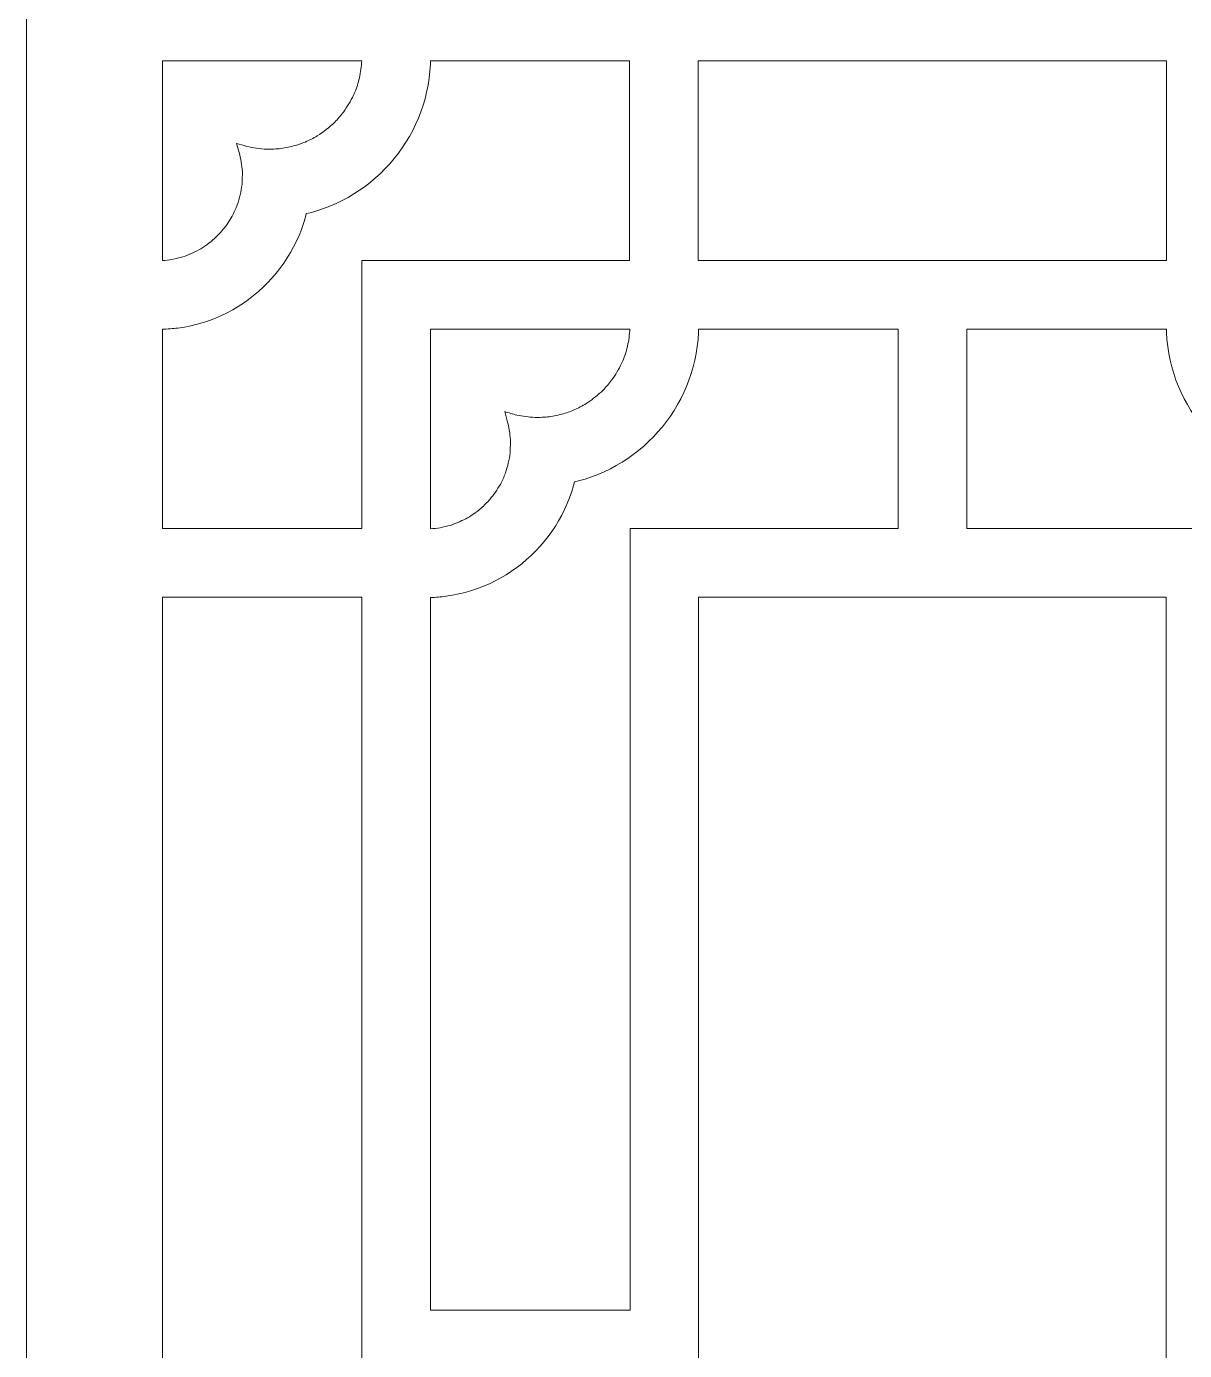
# Model space of a CAD drawing. Header units: centimetres. Extents: x -16.1 to -7.2, y -9.5 to 9.5.
# Drawn here: x -11.369 to -8.715, y -6.053 to -3.02 of the extents above; entities that cross this region are included whole.
import ezdxf

# ---------------------------------------------------------------- set-up
doc = ezdxf.new("R2010")
doc.units = ezdxf.units.CM
doc.header["$MEASUREMENT"] = 0
doc.layers.add('layer 1', color=7, linetype='Continuous')

msp = doc.modelspace()

# ---------------------------------------------------------------- linework, layer by layer
at = {"layer": 'layer 1', "color": 7, "lineweight": 9}
for points, knots in [([(-7.21578, 9.5), (-7.21578, 9.5), (-7.21578, -9.5), (-7.21578, -9.5), (-7.21578, -9.5), (-7.21578, -9.5), (-11.3688, -9.5), (-11.3688, -9.5), (-11.3688, -9.5), (-11.3688, -9.5), (-11.3688, 9.5), (-11.3688, 9.5), (-11.3688, 9.5), (-11.3688, 9.5), (-7.21578, 9.5), (-7.21578, 9.5)], [0, 0, 0, 0, 0.2, 0.2, 0.2, 0.2, 0.4, 0.4, 0.4, 0.4, 0.6, 0.6, 0.6, 0.6, 1, 1, 1, 1]), ([(-10.52599, -3.32257), (-10.52599, -3.32257), (-10.53597, -3.33429), (-10.53597, -3.33429), (-10.53597, -3.33429), (-10.53597, -3.33429), (-10.54642, -3.34558), (-10.54642, -3.34558), (-10.54642, -3.34558), (-10.54642, -3.34558), (-10.55733, -3.35641), (-10.55733, -3.35641), (-10.55733, -3.35641), (-10.55733, -3.35641), (-10.56867, -3.3668), (-10.56867, -3.3668), (-10.56867, -3.3668), (-10.56867, -3.3668), (-10.58046, -3.37671), (-10.58046, -3.37671), (-10.58046, -3.37671), (-10.58046, -3.37671), (-10.59263, -3.38613), (-10.59263, -3.38613), (-10.59263, -3.38613), (-10.59263, -3.38613), (-10.60521, -3.39505), (-10.60521, -3.39505), (-10.60521, -3.39505), (-10.60521, -3.39505), (-10.61818, -3.40345), (-10.61818, -3.40345), (-10.61818, -3.40345), (-10.61818, -3.40345), (-10.63149, -3.41132), (-10.63149, -3.41132), (-10.63149, -3.41132), (-10.63149, -3.41132), (-10.64516, -3.41863), (-10.64516, -3.41863), (-10.64516, -3.41863), (-10.64516, -3.41863), (-10.65917, -3.42539), (-10.65917, -3.42539), (-10.65917, -3.42539), (-10.65917, -3.42539), (-10.67349, -3.43155), (-10.67349, -3.43155), (-10.67349, -3.43155), (-10.67349, -3.43155), (-10.68813, -3.43713), (-10.68813, -3.43713), (-10.68813, -3.43713), (-10.68813, -3.43713), (-10.70303, -3.4421), (-10.70303, -3.4421), (-10.70303, -3.4421), (-10.70303, -3.4421), (-10.71821, -3.44643), (-10.71821, -3.44643), (-10.71821, -3.44643), (-10.71821, -3.44643), (-10.72737, -3.44863), (-10.72737, -3.44863), (-10.72737, -3.44863), (-10.72737, -3.44863), (-10.72948, -3.45681), (-10.72948, -3.45681), (-10.72948, -3.45681), (-10.72948, -3.45681), (-10.7338, -3.47101), (-10.7338, -3.47101), (-10.7338, -3.47101), (-10.7338, -3.47101), (-10.73867, -3.48492), (-10.73867, -3.48492), (-10.73867, -3.48492), (-10.73867, -3.48492), (-10.74411, -3.49858), (-10.74411, -3.49858), (-10.74411, -3.49858), (-10.74411, -3.49858), (-10.7501, -3.51196), (-10.7501, -3.51196), (-10.7501, -3.51196), (-10.7501, -3.51196), (-10.75664, -3.52503), (-10.75664, -3.52503), (-10.75664, -3.52503), (-10.75664, -3.52503), (-10.76366, -3.53778), (-10.76366, -3.53778), (-10.76366, -3.53778), (-10.76366, -3.53778), (-10.77124, -3.55021), (-10.77124, -3.55021), (-10.77124, -3.55021), (-10.77124, -3.55021), (-10.77928, -3.5623), (-10.77928, -3.5623), (-10.77928, -3.5623), (-10.77928, -3.5623), (-10.78779, -3.57403), (-10.78779, -3.57403), (-10.78779, -3.57403), (-10.78779, -3.57403), (-10.79678, -3.58539), (-10.79678, -3.58539), (-10.79678, -3.58539), (-10.79678, -3.58539), (-10.80621, -3.59638), (-10.80621, -3.59638), (-10.80621, -3.59638), (-10.80621, -3.59638), (-10.81606, -3.60696), (-10.81606, -3.60696), (-10.81606, -3.60696), (-10.81606, -3.60696), (-10.82636, -3.61713), (-10.82636, -3.61713), (-10.82636, -3.61713), (-10.82636, -3.61713), (-10.83706, -3.62687), (-10.83706, -3.62687), (-10.83706, -3.62687), (-10.83706, -3.62687), (-10.84816, -3.63618), (-10.84816, -3.63618), (-10.84816, -3.63618), (-10.84816, -3.63618), (-10.85962, -3.64502), (-10.85962, -3.64502), (-10.85962, -3.64502), (-10.85962, -3.64502), (-10.87147, -3.65341), (-10.87147, -3.65341), (-10.87147, -3.65341), (-10.87147, -3.65341), (-10.88363, -3.66133), (-10.88363, -3.66133), (-10.88363, -3.66133), (-10.88363, -3.66133), (-10.89616, -3.66873), (-10.89616, -3.66873), (-10.89616, -3.66873), (-10.89616, -3.66873), (-10.90901, -3.67563), (-10.90901, -3.67563), (-10.90901, -3.67563), (-10.90901, -3.67563), (-10.92217, -3.682), (-10.92217, -3.682), (-10.92217, -3.682), (-10.92217, -3.682), (-10.93562, -3.68784), (-10.93562, -3.68784), (-10.93562, -3.68784), (-10.93562, -3.68784), (-10.94935, -3.69313), (-10.94935, -3.69313), (-10.94935, -3.69313), (-10.94935, -3.69313), (-10.96335, -3.69785), (-10.96335, -3.69785), (-10.96335, -3.69785), (-10.96335, -3.69785), (-10.97762, -3.70199), (-10.97762, -3.70199), (-10.97762, -3.70199), (-10.97762, -3.70199), (-10.99212, -3.70553), (-10.99212, -3.70553), (-10.99212, -3.70553), (-10.99212, -3.70553), (-11.00683, -3.70847), (-11.00683, -3.70847), (-11.00683, -3.70847), (-11.00683, -3.70847), (-11.02177, -3.7108), (-11.02177, -3.7108), (-11.02177, -3.7108), (-11.0336, -3.71211), (-11.04539, -3.71334), (-11.05731, -3.71362), (-11.05731, -3.71362), (-11.05731, -3.71362), (-11.05731, -4.16979), (-11.05731, -4.16979), (-11.05731, -4.16979), (-11.05731, -4.16979), (-10.60004, -4.16979), (-10.60004, -4.16979), (-10.60004, -4.16979), (-10.60004, -4.16979), (-10.60004, -3.55577), (-10.60004, -3.55577), (-10.60004, -3.55577), (-10.60004, -3.55577), (-9.98643, -3.55577), (-9.98643, -3.55577), (-9.98643, -3.55577), (-9.98643, -3.55577), (-9.98643, -3.09848), (-9.98643, -3.09848), (-9.98643, -3.09848), (-9.98643, -3.09848), (-10.44296, -3.09848), (-10.44296, -3.09848), (-10.44296, -3.09848), (-10.44296, -3.09848), (-10.44313, -3.10608), (-10.44313, -3.10608), (-10.44313, -3.10608), (-10.44313, -3.10608), (-10.44419, -3.12235), (-10.44419, -3.12235), (-10.44419, -3.12235), (-10.44419, -3.12235), (-10.446, -3.13844), (-10.446, -3.13844), (-10.446, -3.13844), (-10.446, -3.13844), (-10.44846, -3.15431), (-10.44846, -3.15431), (-10.44846, -3.15431), (-10.44846, -3.15431), (-10.45157, -3.16995), (-10.45157, -3.16995), (-10.45157, -3.16995), (-10.45157, -3.16995), (-10.45537, -3.18535), (-10.45537, -3.18535), (-10.45537, -3.18535), (-10.45537, -3.18535), (-10.45984, -3.20049), (-10.45984, -3.20049), (-10.45984, -3.20049), (-10.45984, -3.20049), (-10.46487, -3.21535), (-10.46487, -3.21535), (-10.46487, -3.21535), (-10.46487, -3.21535), (-10.47055, -3.22992), (-10.47055, -3.22992), (-10.47055, -3.22992), (-10.47055, -3.22992), (-10.47682, -3.2442), (-10.47682, -3.2442), (-10.47682, -3.2442), (-10.47682, -3.2442), (-10.48365, -3.25816), (-10.48365, -3.25816), (-10.48365, -3.25816), (-10.48365, -3.25816), (-10.49106, -3.27176), (-10.49106, -3.27176), (-10.49106, -3.27176), (-10.49106, -3.27176), (-10.49899, -3.28504), (-10.49899, -3.28504), (-10.49899, -3.28504), (-10.49899, -3.28504), (-10.50747, -3.29793), (-10.50747, -3.29793), (-10.50747, -3.29793), (-10.50747, -3.29793), (-10.5165, -3.31046), (-10.5165, -3.31046), (-10.5165, -3.31046), (-10.5165, -3.31046), (-10.52599, -3.32257), (-10.52599, -3.32257)], [0, 0, 0, 0, 0.0144928, 0.0144928, 0.0144928, 0.0144928, 0.0289855, 0.0289855, 0.0289855, 0.0289855, 0.0434783, 0.0434783, 0.0434783, 0.0434783, 0.057971, 0.057971, 0.057971, 0.057971, 0.0724638, 0.0724638, 0.0724638, 0.0724638, 0.0869565, 0.0869565, 0.0869565, 0.0869565, 0.1014493, 0.1014493, 0.1014493, 0.1014493, 0.115942, 0.115942, 0.115942, 0.115942, 0.1304348, 0.1304348, 0.1304348, 0.1304348, 0.1449275, 0.1449275, 0.1449275, 0.1449275, 0.1594203, 0.1594203, 0.1594203, 0.1594203, 0.173913, 0.173913, 0.173913, 0.173913, 0.1884058, 0.1884058, 0.1884058, 0.1884058, 0.2028986, 0.2028986, 0.2028986, 0.2028986, 0.2173913, 0.2173913, 0.2173913, 0.2173913, 0.2318841, 0.2318841, 0.2318841, 0.2318841, 0.2463768, 0.2463768, 0.2463768, 0.2463768, 0.2608696, 0.2608696, 0.2608696, 0.2608696, 0.2753623, 0.2753623, 0.2753623, 0.2753623, 0.2898551, 0.2898551, 0.2898551, 0.2898551, 0.3043478, 0.3043478, 0.3043478, 0.3043478, 0.3188406, 0.3188406, 0.3188406, 0.3188406, 0.3333333, 0.3333333, 0.3333333, 0.3333333, 0.3478261, 0.3478261, 0.3478261, 0.3478261, 0.3623188, 0.3623188, 0.3623188, 0.3623188, 0.3768116, 0.3768116, 0.3768116, 0.3768116, 0.3913043, 0.3913043, 0.3913043, 0.3913043, 0.4057971, 0.4057971, 0.4057971, 0.4057971, 0.4202899, 0.4202899, 0.4202899, 0.4202899, 0.4347826, 0.4347826, 0.4347826, 0.4347826, 0.4492754, 0.4492754, 0.4492754, 0.4492754, 0.4637681, 0.4637681, 0.4637681, 0.4637681, 0.4782609, 0.4782609, 0.4782609, 0.4782609, 0.4927536, 0.4927536, 0.4927536, 0.4927536, 0.5072464, 0.5072464, 0.5072464, 0.5072464, 0.5217391, 0.5217391, 0.5217391, 0.5217391, 0.5362319, 0.5362319, 0.5362319, 0.5362319, 0.5507246, 0.5507246, 0.5507246, 0.5507246, 0.5652174, 0.5652174, 0.5652174, 0.5652174, 0.5797101, 0.5797101, 0.5797101, 0.5797101, 0.5942029, 0.5942029, 0.5942029, 0.5942029, 0.6086957, 0.6086957, 0.6086957, 0.6086957, 0.6231884, 0.6231884, 0.6231884, 0.6231884, 0.6376812, 0.6376812, 0.6376812, 0.6376812, 0.6521739, 0.6521739, 0.6521739, 0.6521739, 0.6666667, 0.6666667, 0.6666667, 0.6666667, 0.6811594, 0.6811594, 0.6811594, 0.6811594, 0.6956522, 0.6956522, 0.6956522, 0.6956522, 0.7101449, 0.7101449, 0.7101449, 0.7101449, 0.7246377, 0.7246377, 0.7246377, 0.7246377, 0.7391304, 0.7391304, 0.7391304, 0.7391304, 0.7536232, 0.7536232, 0.7536232, 0.7536232, 0.7681159, 0.7681159, 0.7681159, 0.7681159, 0.7826087, 0.7826087, 0.7826087, 0.7826087, 0.7971014, 0.7971014, 0.7971014, 0.7971014, 0.8115942, 0.8115942, 0.8115942, 0.8115942, 0.826087, 0.826087, 0.826087, 0.826087, 0.8405797, 0.8405797, 0.8405797, 0.8405797, 0.8550725, 0.8550725, 0.8550725, 0.8550725, 0.8695652, 0.8695652, 0.8695652, 0.8695652, 0.884058, 0.884058, 0.884058, 0.884058, 0.8985507, 0.8985507, 0.8985507, 0.8985507, 0.9130435, 0.9130435, 0.9130435, 0.9130435, 0.9275362, 0.9275362, 0.9275362, 0.9275362, 0.942029, 0.942029, 0.942029, 0.942029, 0.9565217, 0.9565217, 0.9565217, 0.9565217, 0.9710145, 0.9710145, 0.9710145, 0.9710145, 1, 1, 1, 1]), ([(-11.01069, -3.54782), (-10.99614, -3.54285), (-10.98235, -3.53662), (-10.96903, -3.52892), (-10.96903, -3.52892), (-10.966, -3.52714), (-10.96299, -3.5253), (-10.96002, -3.5234), (-10.96002, -3.5234), (-10.95372, -3.51868), (-10.94722, -3.5142), (-10.94134, -3.50895), (-10.94134, -3.50895), (-10.93316, -3.50154), (-10.92558, -3.49374), (-10.9185, -3.48526), (-10.9185, -3.48526), (-10.91055, -3.4755), (-10.90355, -3.46524), (-10.89723, -3.45434), (-10.89723, -3.45434), (-10.8929, -3.44594), (-10.88905, -3.43737), (-10.88555, -3.4286), (-10.88555, -3.4286), (-10.88041, -3.41338), (-10.87687, -3.39793), (-10.8748, -3.382), (-10.8748, -3.382), (-10.87406, -3.37202), (-10.87382, -3.36204), (-10.87403, -3.35204), (-10.87403, -3.35204), (-10.87518, -3.33733), (-10.87759, -3.32295), (-10.88137, -3.30868), (-10.88137, -3.30868), (-10.88137, -3.30868), (-10.88719, -3.28761), (-10.88719, -3.28761), (-10.88719, -3.28761), (-10.87956, -3.28992), (-10.87193, -3.29233), (-10.8643, -3.29451), (-10.8643, -3.29451), (-10.84907, -3.29799), (-10.8338, -3.30013), (-10.81824, -3.30092), (-10.81824, -3.30092), (-10.80725, -3.30143), (-10.79623, -3.30058), (-10.78532, -3.29941), (-10.78532, -3.29941), (-10.77424, -3.2982), (-10.76333, -3.29553), (-10.75264, -3.29248), (-10.75264, -3.29248), (-10.74485, -3.29019), (-10.73721, -3.28754), (-10.72967, -3.28457), (-10.72967, -3.28457), (-10.72034, -3.28033), (-10.71126, -3.27566), (-10.70235, -3.27056), (-10.70235, -3.27056), (-10.68797, -3.26129), (-10.67465, -3.25082), (-10.66223, -3.239), (-10.66223, -3.239), (-10.65517, -3.23158), (-10.64847, -3.22386), (-10.64213, -3.21583), (-10.64213, -3.21583), (-10.63346, -3.2036), (-10.62586, -3.19082), (-10.61935, -3.17733), (-10.61935, -3.17733), (-10.61844, -3.17542), (-10.61755, -3.17349), (-10.61667, -3.17157), (-10.61667, -3.17157), (-10.61232, -3.16056), (-10.60817, -3.14907), (-10.60565, -3.13749), (-10.60565, -3.13749), (-10.60297, -3.12458), (-10.60122, -3.11166), (-10.60045, -3.09848), (-10.60045, -3.09848), (-10.60045, -3.09848), (-11.05731, -3.09848), (-11.05731, -3.09848), (-11.05731, -3.09848), (-11.05731, -3.09848), (-11.05731, -3.55597), (-11.05731, -3.55597), (-11.05731, -3.55597), (-11.04999, -3.55562), (-11.04249, -3.55503), (-11.03528, -3.55366), (-11.03528, -3.55366), (-11.02699, -3.55206), (-11.01881, -3.55012), (-11.01069, -3.54782)], [0, 0, 0, 0, 0.037037, 0.037037, 0.037037, 0.037037, 0.0740741, 0.0740741, 0.0740741, 0.0740741, 0.1111111, 0.1111111, 0.1111111, 0.1111111, 0.1481481, 0.1481481, 0.1481481, 0.1481481, 0.1851852, 0.1851852, 0.1851852, 0.1851852, 0.2222222, 0.2222222, 0.2222222, 0.2222222, 0.2592593, 0.2592593, 0.2592593, 0.2592593, 0.2962963, 0.2962963, 0.2962963, 0.2962963, 0.3333333, 0.3333333, 0.3333333, 0.3333333, 0.3703704, 0.3703704, 0.3703704, 0.3703704, 0.4074074, 0.4074074, 0.4074074, 0.4074074, 0.4444444, 0.4444444, 0.4444444, 0.4444444, 0.4814815, 0.4814815, 0.4814815, 0.4814815, 0.5185185, 0.5185185, 0.5185185, 0.5185185, 0.5555556, 0.5555556, 0.5555556, 0.5555556, 0.5925926, 0.5925926, 0.5925926, 0.5925926, 0.6296296, 0.6296296, 0.6296296, 0.6296296, 0.6666667, 0.6666667, 0.6666667, 0.6666667, 0.7037037, 0.7037037, 0.7037037, 0.7037037, 0.7407407, 0.7407407, 0.7407407, 0.7407407, 0.7777778, 0.7777778, 0.7777778, 0.7777778, 0.8148148, 0.8148148, 0.8148148, 0.8148148, 0.8518519, 0.8518519, 0.8518519, 0.8518519, 0.8888889, 0.8888889, 0.8888889, 0.8888889, 0.9259259, 0.9259259, 0.9259259, 0.9259259, 1, 1, 1, 1]), ([(-8.75611, -3.09848), (-8.75611, -3.09848), (-9.82916, -3.09848), (-9.82916, -3.09848), (-9.82916, -3.09848), (-9.82916, -3.09848), (-9.82916, -3.55577), (-9.82916, -3.55577), (-9.82916, -3.55577), (-9.82916, -3.55577), (-8.75611, -3.55577), (-8.75611, -3.55577), (-8.75611, -3.55577), (-8.75611, -3.55577), (-8.75611, -3.09848), (-8.75611, -3.09848)], [0, 0, 0, 0, 0.2, 0.2, 0.2, 0.2, 0.4, 0.4, 0.4, 0.4, 0.6, 0.6, 0.6, 0.6, 1, 1, 1, 1]), ([(-9.8765, -3.88632), (-9.8765, -3.88632), (-9.88445, -3.89959), (-9.88445, -3.89959), (-9.88445, -3.89959), (-9.88445, -3.89959), (-9.89293, -3.91249), (-9.89293, -3.91249), (-9.89293, -3.91249), (-9.89293, -3.91249), (-9.90192, -3.925), (-9.90192, -3.925), (-9.90192, -3.925), (-9.90192, -3.925), (-9.91142, -3.93713), (-9.91142, -3.93713), (-9.91142, -3.93713), (-9.91142, -3.93713), (-9.92143, -3.94884), (-9.92143, -3.94884), (-9.92143, -3.94884), (-9.92143, -3.94884), (-9.93187, -3.96012), (-9.93187, -3.96012), (-9.93187, -3.96012), (-9.93187, -3.96012), (-9.94279, -3.97096), (-9.94279, -3.97096), (-9.94279, -3.97096), (-9.94279, -3.97096), (-9.95413, -3.98136), (-9.95413, -3.98136), (-9.95413, -3.98136), (-9.95413, -3.98136), (-9.9659, -3.99125), (-9.9659, -3.99125), (-9.9659, -3.99125), (-9.9659, -3.99125), (-9.97809, -4.00068), (-9.97809, -4.00068), (-9.97809, -4.00068), (-9.97809, -4.00068), (-9.99067, -4.00961), (-9.99067, -4.00961), (-9.99067, -4.00961), (-9.99067, -4.00961), (-10.00363, -4.01801), (-10.00363, -4.01801), (-10.00363, -4.01801), (-10.00363, -4.01801), (-10.01694, -4.02588), (-10.01694, -4.02588), (-10.01694, -4.02588), (-10.01694, -4.02588), (-10.0306, -4.03319), (-10.0306, -4.03319), (-10.0306, -4.03319), (-10.0306, -4.03319), (-10.04462, -4.03993), (-10.04462, -4.03993), (-10.04462, -4.03993), (-10.04462, -4.03993), (-10.05893, -4.04611), (-10.05893, -4.04611), (-10.05893, -4.04611), (-10.05893, -4.04611), (-10.07356, -4.05169), (-10.07356, -4.05169), (-10.07356, -4.05169), (-10.07356, -4.05169), (-10.08846, -4.05666), (-10.08846, -4.05666), (-10.08846, -4.05666), (-10.08846, -4.05666), (-10.10367, -4.06099), (-10.10367, -4.06099), (-10.10367, -4.06099), (-10.10367, -4.06099), (-10.1128, -4.06319), (-10.1128, -4.06319), (-10.1128, -4.06319), (-10.1128, -4.06319), (-10.11493, -4.07136), (-10.11493, -4.07136), (-10.11493, -4.07136), (-10.11493, -4.07136), (-10.11923, -4.08555), (-10.11923, -4.08555), (-10.11923, -4.08555), (-10.11923, -4.08555), (-10.12412, -4.09948), (-10.12412, -4.09948), (-10.12412, -4.09948), (-10.12412, -4.09948), (-10.12956, -4.11314), (-10.12956, -4.11314), (-10.12956, -4.11314), (-10.12956, -4.11314), (-10.13555, -4.12652), (-10.13555, -4.12652), (-10.13555, -4.12652), (-10.13555, -4.12652), (-10.14206, -4.13958), (-10.14206, -4.13958), (-10.14206, -4.13958), (-10.14206, -4.13958), (-10.14912, -4.15234), (-10.14912, -4.15234), (-10.14912, -4.15234), (-10.14912, -4.15234), (-10.15667, -4.16476), (-10.15667, -4.16476), (-10.15667, -4.16476), (-10.15667, -4.16476), (-10.1647, -4.17686), (-10.1647, -4.17686), (-10.1647, -4.17686), (-10.1647, -4.17686), (-10.17324, -4.18859), (-10.17324, -4.18859), (-10.17324, -4.18859), (-10.17324, -4.18859), (-10.18221, -4.19995), (-10.18221, -4.19995), (-10.18221, -4.19995), (-10.18221, -4.19995), (-10.19167, -4.21092), (-10.19167, -4.21092), (-10.19167, -4.21092), (-10.19167, -4.21092), (-10.20151, -4.2215), (-10.20151, -4.2215), (-10.20151, -4.2215), (-10.20151, -4.2215), (-10.2118, -4.23168), (-10.2118, -4.23168), (-10.2118, -4.23168), (-10.2118, -4.23168), (-10.22251, -4.24143), (-10.22251, -4.24143), (-10.22251, -4.24143), (-10.22251, -4.24143), (-10.2336, -4.25072), (-10.2336, -4.25072), (-10.2336, -4.25072), (-10.2336, -4.25072), (-10.24505, -4.25958), (-10.24505, -4.25958), (-10.24505, -4.25958), (-10.24505, -4.25958), (-10.25689, -4.26796), (-10.25689, -4.26796), (-10.25689, -4.26796), (-10.25689, -4.26796), (-10.26909, -4.27587), (-10.26909, -4.27587), (-10.26909, -4.27587), (-10.26909, -4.27587), (-10.28161, -4.28328), (-10.28161, -4.28328), (-10.28161, -4.28328), (-10.28161, -4.28328), (-10.29444, -4.29018), (-10.29444, -4.29018), (-10.29444, -4.29018), (-10.29444, -4.29018), (-10.30762, -4.29656), (-10.30762, -4.29656), (-10.30762, -4.29656), (-10.30762, -4.29656), (-10.32108, -4.3024), (-10.32108, -4.3024), (-10.32108, -4.3024), (-10.32108, -4.3024), (-10.3348, -4.30768), (-10.3348, -4.30768), (-10.3348, -4.30768), (-10.3348, -4.30768), (-10.34881, -4.31241), (-10.34881, -4.31241), (-10.34881, -4.31241), (-10.34881, -4.31241), (-10.36308, -4.31655), (-10.36308, -4.31655), (-10.36308, -4.31655), (-10.36308, -4.31655), (-10.37755, -4.32009), (-10.37755, -4.32009), (-10.37755, -4.32009), (-10.37755, -4.32009), (-10.39228, -4.32303), (-10.39228, -4.32303), (-10.39228, -4.32303), (-10.39228, -4.32303), (-10.40722, -4.32534), (-10.40722, -4.32534), (-10.40722, -4.32534), (-10.41906, -4.32665), (-10.43082, -4.32789), (-10.44277, -4.32817), (-10.44277, -4.32817), (-10.44277, -4.32817), (-10.44277, -5.96103), (-10.44277, -5.96103), (-10.44277, -5.96103), (-10.44277, -5.96103), (-9.98547, -5.96103), (-9.98547, -5.96103), (-9.98547, -5.96103), (-9.98547, -5.96103), (-9.98547, -4.17033), (-9.98547, -4.17033), (-9.98547, -4.17033), (-9.98547, -4.17033), (-9.37093, -4.17033), (-9.37093, -4.17033), (-9.37093, -4.17033), (-9.37093, -4.17033), (-9.37093, -3.71304), (-9.37093, -3.71304), (-9.37093, -3.71304), (-9.37093, -3.71304), (-9.82839, -3.71304), (-9.82839, -3.71304), (-9.82839, -3.71304), (-9.82839, -3.71304), (-9.82855, -3.72064), (-9.82855, -3.72064), (-9.82855, -3.72064), (-9.82855, -3.72064), (-9.82965, -3.73691), (-9.82965, -3.73691), (-9.82965, -3.73691), (-9.82965, -3.73691), (-9.83143, -3.753), (-9.83143, -3.753), (-9.83143, -3.753), (-9.83143, -3.753), (-9.83392, -3.76886), (-9.83392, -3.76886), (-9.83392, -3.76886), (-9.83392, -3.76886), (-9.83703, -3.78449), (-9.83703, -3.78449), (-9.83703, -3.78449), (-9.83703, -3.78449), (-9.84083, -3.79989), (-9.84083, -3.79989), (-9.84083, -3.79989), (-9.84083, -3.79989), (-9.84526, -3.81505), (-9.84526, -3.81505), (-9.84526, -3.81505), (-9.84526, -3.81505), (-9.85033, -3.82991), (-9.85033, -3.82991), (-9.85033, -3.82991), (-9.85033, -3.82991), (-9.85601, -3.84448), (-9.85601, -3.84448), (-9.85601, -3.84448), (-9.85601, -3.84448), (-9.86225, -3.85875), (-9.86225, -3.85875), (-9.86225, -3.85875), (-9.86225, -3.85875), (-9.86908, -3.87272), (-9.86908, -3.87272), (-9.86908, -3.87272), (-9.86908, -3.87272), (-9.8765, -3.88632), (-9.8765, -3.88632)], [0, 0, 0, 0, 0.0144928, 0.0144928, 0.0144928, 0.0144928, 0.0289855, 0.0289855, 0.0289855, 0.0289855, 0.0434783, 0.0434783, 0.0434783, 0.0434783, 0.057971, 0.057971, 0.057971, 0.057971, 0.0724638, 0.0724638, 0.0724638, 0.0724638, 0.0869565, 0.0869565, 0.0869565, 0.0869565, 0.1014493, 0.1014493, 0.1014493, 0.1014493, 0.115942, 0.115942, 0.115942, 0.115942, 0.1304348, 0.1304348, 0.1304348, 0.1304348, 0.1449275, 0.1449275, 0.1449275, 0.1449275, 0.1594203, 0.1594203, 0.1594203, 0.1594203, 0.173913, 0.173913, 0.173913, 0.173913, 0.1884058, 0.1884058, 0.1884058, 0.1884058, 0.2028986, 0.2028986, 0.2028986, 0.2028986, 0.2173913, 0.2173913, 0.2173913, 0.2173913, 0.2318841, 0.2318841, 0.2318841, 0.2318841, 0.2463768, 0.2463768, 0.2463768, 0.2463768, 0.2608696, 0.2608696, 0.2608696, 0.2608696, 0.2753623, 0.2753623, 0.2753623, 0.2753623, 0.2898551, 0.2898551, 0.2898551, 0.2898551, 0.3043478, 0.3043478, 0.3043478, 0.3043478, 0.3188406, 0.3188406, 0.3188406, 0.3188406, 0.3333333, 0.3333333, 0.3333333, 0.3333333, 0.3478261, 0.3478261, 0.3478261, 0.3478261, 0.3623188, 0.3623188, 0.3623188, 0.3623188, 0.3768116, 0.3768116, 0.3768116, 0.3768116, 0.3913043, 0.3913043, 0.3913043, 0.3913043, 0.4057971, 0.4057971, 0.4057971, 0.4057971, 0.4202899, 0.4202899, 0.4202899, 0.4202899, 0.4347826, 0.4347826, 0.4347826, 0.4347826, 0.4492754, 0.4492754, 0.4492754, 0.4492754, 0.4637681, 0.4637681, 0.4637681, 0.4637681, 0.4782609, 0.4782609, 0.4782609, 0.4782609, 0.4927536, 0.4927536, 0.4927536, 0.4927536, 0.5072464, 0.5072464, 0.5072464, 0.5072464, 0.5217391, 0.5217391, 0.5217391, 0.5217391, 0.5362319, 0.5362319, 0.5362319, 0.5362319, 0.5507246, 0.5507246, 0.5507246, 0.5507246, 0.5652174, 0.5652174, 0.5652174, 0.5652174, 0.5797101, 0.5797101, 0.5797101, 0.5797101, 0.5942029, 0.5942029, 0.5942029, 0.5942029, 0.6086957, 0.6086957, 0.6086957, 0.6086957, 0.6231884, 0.6231884, 0.6231884, 0.6231884, 0.6376812, 0.6376812, 0.6376812, 0.6376812, 0.6521739, 0.6521739, 0.6521739, 0.6521739, 0.6666667, 0.6666667, 0.6666667, 0.6666667, 0.6811594, 0.6811594, 0.6811594, 0.6811594, 0.6956522, 0.6956522, 0.6956522, 0.6956522, 0.7101449, 0.7101449, 0.7101449, 0.7101449, 0.7246377, 0.7246377, 0.7246377, 0.7246377, 0.7391304, 0.7391304, 0.7391304, 0.7391304, 0.7536232, 0.7536232, 0.7536232, 0.7536232, 0.7681159, 0.7681159, 0.7681159, 0.7681159, 0.7826087, 0.7826087, 0.7826087, 0.7826087, 0.7971014, 0.7971014, 0.7971014, 0.7971014, 0.8115942, 0.8115942, 0.8115942, 0.8115942, 0.826087, 0.826087, 0.826087, 0.826087, 0.8405797, 0.8405797, 0.8405797, 0.8405797, 0.8550725, 0.8550725, 0.8550725, 0.8550725, 0.8695652, 0.8695652, 0.8695652, 0.8695652, 0.884058, 0.884058, 0.884058, 0.884058, 0.8985507, 0.8985507, 0.8985507, 0.8985507, 0.9130435, 0.9130435, 0.9130435, 0.9130435, 0.9275362, 0.9275362, 0.9275362, 0.9275362, 0.942029, 0.942029, 0.942029, 0.942029, 0.9565217, 0.9565217, 0.9565217, 0.9565217, 0.9710145, 0.9710145, 0.9710145, 0.9710145, 1, 1, 1, 1]), ([(-10.39767, -4.16282), (-10.39155, -4.16108), (-10.3854, -4.15852), (-10.37954, -4.15606), (-10.37954, -4.15606), (-10.36765, -4.15096), (-10.35636, -4.1449), (-10.34547, -4.13796), (-10.34547, -4.13796), (-10.33915, -4.13323), (-10.33267, -4.12874), (-10.3268, -4.1235), (-10.3268, -4.1235), (-10.31976, -4.11713), (-10.31317, -4.11049), (-10.30693, -4.10334), (-10.30693, -4.10334), (-10.29772, -4.09257), (-10.28979, -4.08114), (-10.28265, -4.06888), (-10.28265, -4.06888), (-10.27836, -4.06048), (-10.27448, -4.05192), (-10.27101, -4.04316), (-10.27101, -4.04316), (-10.26586, -4.02794), (-10.26233, -4.01249), (-10.26026, -3.99655), (-10.26026, -3.99655), (-10.26026, -3.99655), (-10.25949, -3.9666), (-10.25949, -3.9666), (-10.25949, -3.9666), (-10.26064, -3.95189), (-10.26305, -3.93751), (-10.26682, -3.92324), (-10.26682, -3.92324), (-10.26682, -3.92324), (-10.27264, -3.90214), (-10.27264, -3.90214), (-10.27264, -3.90214), (-10.26343, -3.90495), (-10.25432, -3.9081), (-10.24492, -3.91013), (-10.24492, -3.91013), (-10.23127, -3.91299), (-10.21759, -3.91476), (-10.20368, -3.91546), (-10.20368, -3.91546), (-10.19271, -3.91597), (-10.18169, -3.91514), (-10.17077, -3.91397), (-10.17077, -3.91397), (-10.1597, -3.91276), (-10.14879, -3.91009), (-10.13809, -3.90702), (-10.13809, -3.90702), (-10.1285, -3.90421), (-10.11903, -3.90101), (-10.11001, -3.89676), (-10.11001, -3.89676), (-10.10055, -3.89224), (-10.0912, -3.88747), (-10.0825, -3.88162), (-10.0825, -3.88162), (-10.07008, -3.87322), (-10.05855, -3.86389), (-10.04769, -3.85356), (-10.04769, -3.85356), (-10.04063, -3.84614), (-10.03393, -3.83842), (-10.02759, -3.83038), (-10.02759, -3.83038), (-10.01891, -3.81816), (-10.01132, -3.80538), (-10.00481, -3.79188), (-10.00481, -3.79188), (-10.0039, -3.78998), (-10.00297, -3.78805), (-10.0021, -3.78612), (-10.0021, -3.78612), (-9.99778, -3.77512), (-9.99362, -3.76363), (-9.99111, -3.75205), (-9.99111, -3.75205), (-9.9884, -3.73914), (-9.98668, -3.72622), (-9.98588, -3.71304), (-9.98588, -3.71304), (-9.98588, -3.71304), (-10.44277, -3.71304), (-10.44277, -3.71304), (-10.44277, -3.71304), (-10.44277, -3.71304), (-10.44277, -4.17053), (-10.44277, -4.17053), (-10.44277, -4.17053), (-10.43544, -4.17018), (-10.42795, -4.16959), (-10.42073, -4.16822), (-10.42073, -4.16822), (-10.41296, -4.16672), (-10.4053, -4.16491), (-10.39767, -4.16282)], [0, 0, 0, 0, 0.037037, 0.037037, 0.037037, 0.037037, 0.0740741, 0.0740741, 0.0740741, 0.0740741, 0.1111111, 0.1111111, 0.1111111, 0.1111111, 0.1481481, 0.1481481, 0.1481481, 0.1481481, 0.1851852, 0.1851852, 0.1851852, 0.1851852, 0.2222222, 0.2222222, 0.2222222, 0.2222222, 0.2592593, 0.2592593, 0.2592593, 0.2592593, 0.2962963, 0.2962963, 0.2962963, 0.2962963, 0.3333333, 0.3333333, 0.3333333, 0.3333333, 0.3703704, 0.3703704, 0.3703704, 0.3703704, 0.4074074, 0.4074074, 0.4074074, 0.4074074, 0.4444444, 0.4444444, 0.4444444, 0.4444444, 0.4814815, 0.4814815, 0.4814815, 0.4814815, 0.5185185, 0.5185185, 0.5185185, 0.5185185, 0.5555556, 0.5555556, 0.5555556, 0.5555556, 0.5925926, 0.5925926, 0.5925926, 0.5925926, 0.6296296, 0.6296296, 0.6296296, 0.6296296, 0.6666667, 0.6666667, 0.6666667, 0.6666667, 0.7037037, 0.7037037, 0.7037037, 0.7037037, 0.7407407, 0.7407407, 0.7407407, 0.7407407, 0.7777778, 0.7777778, 0.7777778, 0.7777778, 0.8148148, 0.8148148, 0.8148148, 0.8148148, 0.8518519, 0.8518519, 0.8518519, 0.8518519, 0.8888889, 0.8888889, 0.8888889, 0.8888889, 0.9259259, 0.9259259, 0.9259259, 0.9259259, 1, 1, 1, 1]), ([(-8.24978, -4.30768), (-8.24978, -4.30768), (-8.26351, -4.3024), (-8.26351, -4.3024), (-8.26351, -4.3024), (-8.26351, -4.3024), (-8.27696, -4.29656), (-8.27696, -4.29656), (-8.27696, -4.29656), (-8.27696, -4.29656), (-8.29012, -4.29018), (-8.29012, -4.29018), (-8.29012, -4.29018), (-8.29012, -4.29018), (-8.30297, -4.28328), (-8.30297, -4.28328), (-8.30297, -4.28328), (-8.30297, -4.28328), (-8.31549, -4.27587), (-8.31549, -4.27587), (-8.31549, -4.27587), (-8.31549, -4.27587), (-8.32769, -4.26796), (-8.32769, -4.26796), (-8.32769, -4.26796), (-8.32769, -4.26796), (-8.33951, -4.25958), (-8.33951, -4.25958), (-8.33951, -4.25958), (-8.33951, -4.25958), (-8.35099, -4.25072), (-8.35099, -4.25072), (-8.35099, -4.25072), (-8.35099, -4.25072), (-8.36207, -4.24143), (-8.36207, -4.24143), (-8.36207, -4.24143), (-8.36207, -4.24143), (-8.37276, -4.23168), (-8.37276, -4.23168), (-8.37276, -4.23168), (-8.37276, -4.23168), (-8.38307, -4.2215), (-8.38307, -4.2215), (-8.38307, -4.2215), (-8.38307, -4.2215), (-8.39294, -4.21092), (-8.39294, -4.21092), (-8.39294, -4.21092), (-8.39294, -4.21092), (-8.40235, -4.19995), (-8.40235, -4.19995), (-8.40235, -4.19995), (-8.40235, -4.19995), (-8.41134, -4.18859), (-8.41134, -4.18859), (-8.41134, -4.18859), (-8.41134, -4.18859), (-8.41985, -4.17686), (-8.41985, -4.17686), (-8.41985, -4.17686), (-8.41985, -4.17686), (-8.42792, -4.16476), (-8.42792, -4.16476), (-8.42792, -4.16476), (-8.42792, -4.16476), (-8.43547, -4.15234), (-8.43547, -4.15234), (-8.43547, -4.15234), (-8.43547, -4.15234), (-8.44249, -4.13958), (-8.44249, -4.13958), (-8.44249, -4.13958), (-8.44249, -4.13958), (-8.44903, -4.12652), (-8.44903, -4.12652), (-8.44903, -4.12652), (-8.44903, -4.12652), (-8.45502, -4.11314), (-8.45502, -4.11314), (-8.45502, -4.11314), (-8.45502, -4.11314), (-8.46046, -4.09948), (-8.46046, -4.09948), (-8.46046, -4.09948), (-8.46046, -4.09948), (-8.46535, -4.08555), (-8.46535, -4.08555), (-8.46535, -4.08555), (-8.46535, -4.08555), (-8.46968, -4.07136), (-8.46968, -4.07136), (-8.46968, -4.07136), (-8.46968, -4.07136), (-8.47178, -4.06319), (-8.47178, -4.06319), (-8.47178, -4.06319), (-8.47178, -4.06319), (-8.48094, -4.06099), (-8.48094, -4.06099), (-8.48094, -4.06099), (-8.48094, -4.06099), (-8.49612, -4.05666), (-8.49612, -4.05666), (-8.49612, -4.05666), (-8.49612, -4.05666), (-8.51103, -4.05169), (-8.51103, -4.05169), (-8.51103, -4.05169), (-8.51103, -4.05169), (-8.52566, -4.04611), (-8.52566, -4.04611), (-8.52566, -4.04611), (-8.52566, -4.04611), (-8.53996, -4.03993), (-8.53996, -4.03993), (-8.53996, -4.03993), (-8.53996, -4.03993), (-8.55396, -4.03319), (-8.55396, -4.03319), (-8.55396, -4.03319), (-8.55396, -4.03319), (-8.56764, -4.02588), (-8.56764, -4.02588), (-8.56764, -4.02588), (-8.56764, -4.02588), (-8.58098, -4.01801), (-8.58098, -4.01801), (-8.58098, -4.01801), (-8.58098, -4.01801), (-8.59392, -4.00961), (-8.59392, -4.00961), (-8.59392, -4.00961), (-8.59392, -4.00961), (-8.60649, -4.00068), (-8.60649, -4.00068), (-8.60649, -4.00068), (-8.60649, -4.00068), (-8.61866, -3.99125), (-8.61866, -3.99125), (-8.61866, -3.99125), (-8.61866, -3.99125), (-8.63045, -3.98136), (-8.63045, -3.98136), (-8.63045, -3.98136), (-8.63045, -3.98136), (-8.6418, -3.97096), (-8.6418, -3.97096), (-8.6418, -3.97096), (-8.6418, -3.97096), (-8.65271, -3.96012), (-8.65271, -3.96012), (-8.65271, -3.96012), (-8.65271, -3.96012), (-8.66318, -3.94884), (-8.66318, -3.94884), (-8.66318, -3.94884), (-8.66318, -3.94884), (-8.67314, -3.93713), (-8.67314, -3.93713), (-8.67314, -3.93713), (-8.67314, -3.93713), (-8.68266, -3.925), (-8.68266, -3.925), (-8.68266, -3.925), (-8.68266, -3.925), (-8.69166, -3.91249), (-8.69166, -3.91249), (-8.69166, -3.91249), (-8.69166, -3.91249), (-8.70013, -3.89959), (-8.70013, -3.89959), (-8.70013, -3.89959), (-8.70013, -3.89959), (-8.70809, -3.88632), (-8.70809, -3.88632), (-8.70809, -3.88632), (-8.70809, -3.88632), (-8.71547, -3.87272), (-8.71547, -3.87272), (-8.71547, -3.87272), (-8.71547, -3.87272), (-8.72231, -3.85875), (-8.72231, -3.85875), (-8.72231, -3.85875), (-8.72231, -3.85875), (-8.7286, -3.84448), (-8.7286, -3.84448), (-8.7286, -3.84448), (-8.7286, -3.84448), (-8.73426, -3.82991), (-8.73426, -3.82991), (-8.73426, -3.82991), (-8.73426, -3.82991), (-8.73932, -3.81505), (-8.73932, -3.81505), (-8.73932, -3.81505), (-8.73932, -3.81505), (-8.74375, -3.79989), (-8.74375, -3.79989), (-8.74375, -3.79989), (-8.74375, -3.79989), (-8.74755, -3.78449), (-8.74755, -3.78449), (-8.74755, -3.78449), (-8.74755, -3.78449), (-8.75069, -3.76886), (-8.75069, -3.76886), (-8.75069, -3.76886), (-8.75069, -3.76886), (-8.75315, -3.753), (-8.75315, -3.753), (-8.75315, -3.753), (-8.75315, -3.753), (-8.75493, -3.73691), (-8.75493, -3.73691), (-8.75493, -3.73691), (-8.75493, -3.73691), (-8.756, -3.72064), (-8.756, -3.72064), (-8.756, -3.72064), (-8.756, -3.72064), (-8.75619, -3.71304), (-8.75619, -3.71304), (-8.75619, -3.71304), (-8.75619, -3.71304), (-9.21365, -3.71304), (-9.21365, -3.71304), (-9.21365, -3.71304), (-9.21365, -3.71304), (-9.21365, -4.17033), (-9.21365, -4.17033), (-9.21365, -4.17033), (-9.21365, -4.17033), (-8.59911, -4.17033), (-8.59911, -4.17033), (-8.59911, -4.17033), (-8.59911, -4.17033), (-8.59911, -5.96103), (-8.59911, -5.96103), (-8.59911, -5.96103), (-8.59911, -5.96103), (-8.14181, -5.96103), (-8.14181, -5.96103), (-8.14181, -5.96103), (-8.14181, -5.96103), (-8.14181, -4.32817), (-8.14181, -4.32817), (-8.14181, -4.32817), (-8.15376, -4.32789), (-8.16552, -4.32665), (-8.17739, -4.32534), (-8.17739, -4.32534), (-8.17739, -4.32534), (-8.19232, -4.32303), (-8.19232, -4.32303), (-8.19232, -4.32303), (-8.19232, -4.32303), (-8.20704, -4.32009), (-8.20704, -4.32009), (-8.20704, -4.32009), (-8.20704, -4.32009), (-8.22153, -4.31655), (-8.22153, -4.31655), (-8.22153, -4.31655), (-8.22153, -4.31655), (-8.23578, -4.31241), (-8.23578, -4.31241), (-8.23578, -4.31241), (-8.23578, -4.31241), (-8.24978, -4.30768), (-8.24978, -4.30768)], [0, 0, 0, 0, 0.0144928, 0.0144928, 0.0144928, 0.0144928, 0.0289855, 0.0289855, 0.0289855, 0.0289855, 0.0434783, 0.0434783, 0.0434783, 0.0434783, 0.057971, 0.057971, 0.057971, 0.057971, 0.0724638, 0.0724638, 0.0724638, 0.0724638, 0.0869565, 0.0869565, 0.0869565, 0.0869565, 0.1014493, 0.1014493, 0.1014493, 0.1014493, 0.115942, 0.115942, 0.115942, 0.115942, 0.1304348, 0.1304348, 0.1304348, 0.1304348, 0.1449275, 0.1449275, 0.1449275, 0.1449275, 0.1594203, 0.1594203, 0.1594203, 0.1594203, 0.173913, 0.173913, 0.173913, 0.173913, 0.1884058, 0.1884058, 0.1884058, 0.1884058, 0.2028986, 0.2028986, 0.2028986, 0.2028986, 0.2173913, 0.2173913, 0.2173913, 0.2173913, 0.2318841, 0.2318841, 0.2318841, 0.2318841, 0.2463768, 0.2463768, 0.2463768, 0.2463768, 0.2608696, 0.2608696, 0.2608696, 0.2608696, 0.2753623, 0.2753623, 0.2753623, 0.2753623, 0.2898551, 0.2898551, 0.2898551, 0.2898551, 0.3043478, 0.3043478, 0.3043478, 0.3043478, 0.3188406, 0.3188406, 0.3188406, 0.3188406, 0.3333333, 0.3333333, 0.3333333, 0.3333333, 0.3478261, 0.3478261, 0.3478261, 0.3478261, 0.3623188, 0.3623188, 0.3623188, 0.3623188, 0.3768116, 0.3768116, 0.3768116, 0.3768116, 0.3913043, 0.3913043, 0.3913043, 0.3913043, 0.4057971, 0.4057971, 0.4057971, 0.4057971, 0.4202899, 0.4202899, 0.4202899, 0.4202899, 0.4347826, 0.4347826, 0.4347826, 0.4347826, 0.4492754, 0.4492754, 0.4492754, 0.4492754, 0.4637681, 0.4637681, 0.4637681, 0.4637681, 0.4782609, 0.4782609, 0.4782609, 0.4782609, 0.4927536, 0.4927536, 0.4927536, 0.4927536, 0.5072464, 0.5072464, 0.5072464, 0.5072464, 0.5217391, 0.5217391, 0.5217391, 0.5217391, 0.5362319, 0.5362319, 0.5362319, 0.5362319, 0.5507246, 0.5507246, 0.5507246, 0.5507246, 0.5652174, 0.5652174, 0.5652174, 0.5652174, 0.5797101, 0.5797101, 0.5797101, 0.5797101, 0.5942029, 0.5942029, 0.5942029, 0.5942029, 0.6086957, 0.6086957, 0.6086957, 0.6086957, 0.6231884, 0.6231884, 0.6231884, 0.6231884, 0.6376812, 0.6376812, 0.6376812, 0.6376812, 0.6521739, 0.6521739, 0.6521739, 0.6521739, 0.6666667, 0.6666667, 0.6666667, 0.6666667, 0.6811594, 0.6811594, 0.6811594, 0.6811594, 0.6956522, 0.6956522, 0.6956522, 0.6956522, 0.7101449, 0.7101449, 0.7101449, 0.7101449, 0.7246377, 0.7246377, 0.7246377, 0.7246377, 0.7391304, 0.7391304, 0.7391304, 0.7391304, 0.7536232, 0.7536232, 0.7536232, 0.7536232, 0.7681159, 0.7681159, 0.7681159, 0.7681159, 0.7826087, 0.7826087, 0.7826087, 0.7826087, 0.7971014, 0.7971014, 0.7971014, 0.7971014, 0.8115942, 0.8115942, 0.8115942, 0.8115942, 0.826087, 0.826087, 0.826087, 0.826087, 0.8405797, 0.8405797, 0.8405797, 0.8405797, 0.8550725, 0.8550725, 0.8550725, 0.8550725, 0.8695652, 0.8695652, 0.8695652, 0.8695652, 0.884058, 0.884058, 0.884058, 0.884058, 0.8985507, 0.8985507, 0.8985507, 0.8985507, 0.9130435, 0.9130435, 0.9130435, 0.9130435, 0.9275362, 0.9275362, 0.9275362, 0.9275362, 0.942029, 0.942029, 0.942029, 0.942029, 0.9565217, 0.9565217, 0.9565217, 0.9565217, 0.9710145, 0.9710145, 0.9710145, 0.9710145, 1, 1, 1, 1]), ([(-11.05731, -4.32706), (-11.05731, -4.32706), (-11.05731, -7.75155), (-11.05731, -7.75155), (-11.05731, -7.75155), (-11.05731, -7.75155), (-10.60004, -7.75155), (-10.60004, -7.75155), (-10.60004, -7.75155), (-10.60004, -7.75155), (-10.60004, -4.32706), (-10.60004, -4.32706), (-10.60004, -4.32706), (-10.60004, -4.32706), (-11.05731, -4.32706), (-11.05731, -4.32706)], [0, 0, 0, 0, 0.2, 0.2, 0.2, 0.2, 0.4, 0.4, 0.4, 0.4, 0.6, 0.6, 0.6, 0.6, 1, 1, 1, 1]), ([(-8.75638, -4.32758), (-8.75638, -4.32758), (-9.82823, -4.32758), (-9.82823, -4.32758), (-9.82823, -4.32758), (-9.82823, -4.32758), (-9.82823, -7.75177), (-9.82823, -7.75177), (-9.82823, -7.75177), (-9.82823, -7.75177), (-8.75638, -7.75177), (-8.75638, -7.75177), (-8.75638, -7.75177), (-8.75638, -7.75177), (-8.75638, -4.32758), (-8.75638, -4.32758)], [0, 0, 0, 0, 0.2, 0.2, 0.2, 0.2, 0.4, 0.4, 0.4, 0.4, 0.6, 0.6, 0.6, 0.6, 1, 1, 1, 1])]:
    msp.add_open_spline(points, degree=3, knots=knots, dxfattribs=at)

doc.saveas('drawing.dxf')
